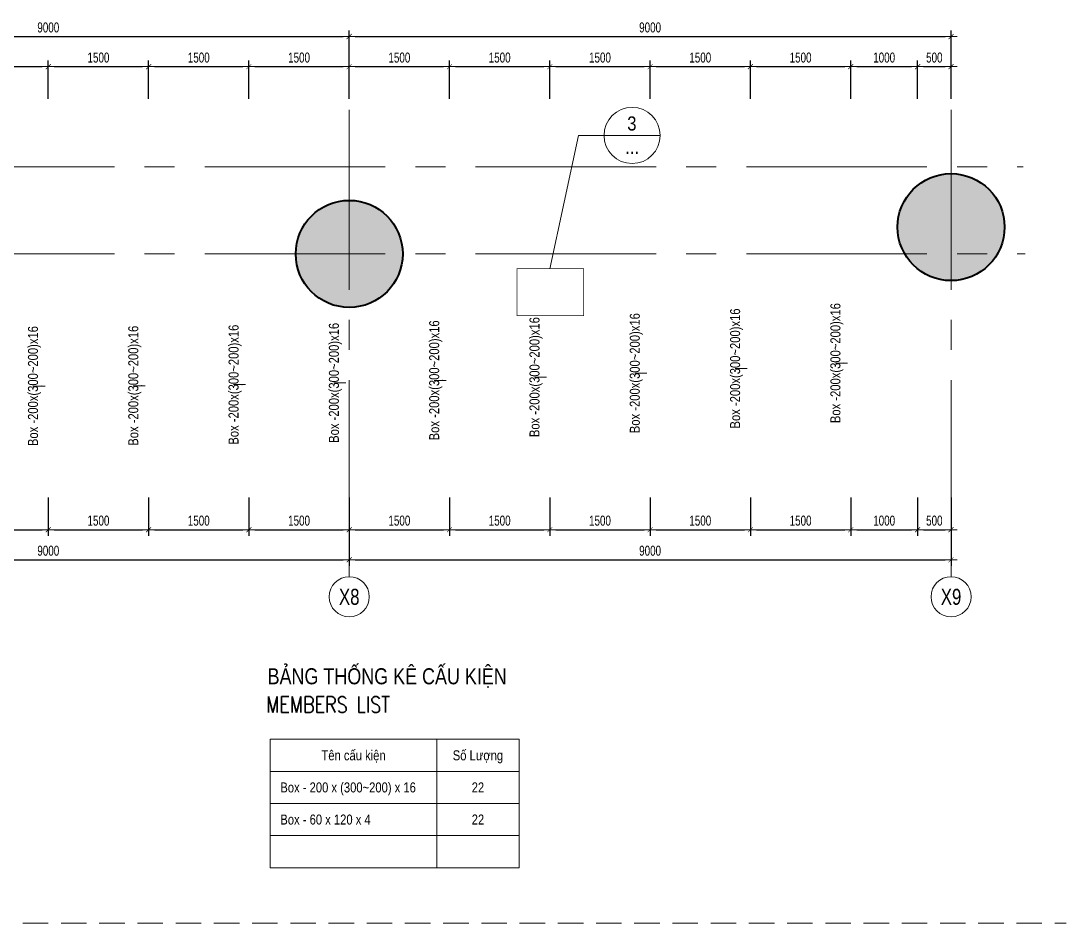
# Model space of a CAD drawing. Header units: millimetres. Extents: x -179076 to 305601, y -18667 to 40015.
# Drawn here: x 196934 to 212565, y 26248 to 39734 of the extents above; entities that cross this region are included whole.
import ezdxf
from ezdxf.enums import TextEntityAlignment as Align

# ---------------------------------------------------------------- set-up
doc = ezdxf.new("R2010")
doc.units = ezdxf.units.MM
doc.header["$LTSCALE"] = 60
doc.linetypes.add('HIDDEN2', pattern=[4.7625, 3.175, -1.5875])
doc.linetypes.add('POD_Grid F2$0$CENTER2', pattern=[1.125, 0.75, -0.125, 0.125, -0.125])
doc.layers.get('0').update_dxf_attribs({"lineweight": 20})
doc.layers.get('Defpoints').update_dxf_attribs({"color": 151, "lineweight": 9})
for name, color, linetype, lineweight in [('$0$NDC_S_VN TEXT', 7, 'Continuous', 20), ('NDC_S-ANNO', 7, 'Continuous', 20), ('NDC_S-COLUMN', 4, 'Continuous', 40), ('NDC_S-TEXT-SYMB', 7, 'Continuous', 20), ('NDC_S_ANNO', 7, 'Continuous', 20), ('NDC_S_DIM', 1, 'Continuous', 15), ('NDC_S_ENG TITLE', 3, 'Continuous', 20), ('NDC_S_HATCH COLUMN AND WALL', 251, 'Continuous', 13), ('NDC_S_HIDDEN', 8, 'HIDDEN2', 13), ('NDC_S_THIN LINE', 8, 'Continuous', 9), ('NDC_S_VN TEXT', 7, 'Continuous', 20), ('NDC_Table', 3, 'Continuous', 20), ('POD_Grid F2$0$NDC_S_AXIS', 5, 'POD_Grid F2$0$CENTER2', 13), ('POD_Grid F2$0$NDC_S_SYMBOL', 1, 'Continuous', 15), ('POD_Grid F2$0$NDC_S_TEXT SYMBOL', 7, 'Continuous', 20)]:
    doc.layers.add(name, color=color, linetype=linetype, lineweight=lineweight)
doc.styles.add('ARIAL', font='arial.ttf', dxfattribs={"width": 0.8})
doc.styles.add('NDC_ARIAL', font='arial.ttf', dxfattribs={"width": 0.85})
doc.styles.add('NDC_DIM', font='', dxfattribs={"width": 0.75})
doc.styles.add('NDC_EN TXT', font='romans.shx', dxfattribs={"width": 0.8})
doc.styles.add('NDC_VIE TXT', font='arial.ttf', dxfattribs={"width": 0.8})
doc.styles.add('POD_Grid F2$0$NDC_ANNO', font='', dxfattribs={"width": 0.8})
doc.styles.get('NDC_DIM').set_extended_font_data('Dotum')
doc.styles.get('POD_Grid F2$0$NDC_ANNO').set_extended_font_data('Dotum')
doc.dimstyles.new('NDC_dim_60', dxfattribs={"dimscale": 60, "dimtxt": 2.5, "dimasz": 1.5, "dimexe": 1.5, "dimexo": 2.5, "dimgap": 1, "dimtad": 1, "dimdec": 0, "dimzin": 0, "dimdsep": 46, "dimtxsty": 'NDC_DIM', "dimblk": 'DIMMARK', "dimcen": 0.09, "dimdle": 1.2, "dimclrd": 1, "dimclre": 1, "dimclrt": 3, "dimadec": 0, "dimazin": 0, "dimtfac": 1, "dimtdec": 0, "dimtix": 1, "dimtofl": 0, "dimtmove": 0, "dimatfit": 3, "dimfxl": 8, "dimfxlon": 1, "dimtolj": 1, "dimtzin": 0, "dimarcsym": 0})
doc.dimstyles.new('NDC_dim_iso', dxfattribs={"dimtxt": 2.5, "dimasz": 1, "dimexe": 1.5, "dimexo": 2.5, "dimgap": 1, "dimtad": 1, "dimdec": 0, "dimzin": 0, "dimdsep": 46, "dimtxsty": 'NDC_DIM', "dimblk": 'DIMMARK', "dimcen": 0.09, "dimdle": 1.2, "dimclrd": 1, "dimclre": 1, "dimclrt": 3, "dimadec": 0, "dimazin": 0, "dimtfac": 1, "dimtdec": 0, "dimtix": 1, "dimtofl": 0, "dimtmove": 0, "dimatfit": 3, "dimfxl": 8, "dimfxlon": 1, "dimtolj": 1, "dimtzin": 0, "dimarcsym": 0})

# ---------------------------------------------------------------- blocks, each defined once
blk = doc.blocks.new('cottron')
at = {"layer": 'NDC_S_HATCH COLUMN AND WALL'}
h = blk.add_hatch(color=256, dxfattribs=at)
h.dxf.hatch_style = 1
h.paths.add_polyline_path([(-0.5, 0, 1), (0.5, 0, 1)])
at = {"layer": 'NDC_S-COLUMN', "ltscale": 0.005}
blk.add_circle((0, 0), 0.5, dxfattribs=at)
blk = doc.blocks.new('*U212')
at = {"layer": 'POD_Grid F2$0$NDC_S_SYMBOL'}
blk.add_line((0, 5), (0, 9), dxfattribs=at)
blk.add_circle((0, 0), 5, dxfattribs=at)
at = {"layer": 'POD_Grid F2$0$NDC_S_TEXT SYMBOL', "color": 7, "style": 'POD_Grid F2$0$NDC_ANNO', "width": 0.8}
blk.add_attdef('GRID', text='', height=4, dxfattribs=at).set_placement((0, 0), align=Align.MIDDLE)
blk = doc.blocks.new('A$Cc384704a')
at = {"layer": 'NDC_S_HATCH COLUMN AND WALL'}
h = blk.add_hatch(color=256, dxfattribs=at)
h.dxf.hatch_style = 1
h.paths.add_polyline_path([(36700, -900, 1), (38300, -900, 1)])
at = {"layer": 'NDC_S-COLUMN', "ltscale": 0.005}
blk.add_circle((37500, -900), 800, dxfattribs=at)
at = {"layer": 'POD_Grid F2$0$NDC_S_AXIS', "ltscale": 60}
for p, q in [((28500, -5886), (28500, 853)), ((37500, -5886), (37500, 853)), ((-2011, 0), (38579, 0)), ((-2011, -1300), (38607, -1300))]:
    blk.add_line(p, q, dxfattribs=at)
at = {"xscale": 1600, "yscale": 1600, "zscale": 1600}
blk.add_blockref('cottron', (28500, -1300), dxfattribs=at)
at = {"layer": 'POD_Grid F2$0$NDC_S_AXIS', "xscale": 60, "yscale": 60, "zscale": 60}
for p, values in [((28500, -6426), {'GRID': 'X8'}), ((37500, -6426), {'GRID': 'X9'})]:
    blk.add_blockref('*U212', p, dxfattribs=at).add_auto_attribs(values)
blk = doc.blocks.new('DIMMARK')
at = {"layer": 'NDC_S_DIM', "color": 1}
blk.add_line((-1.5, 0), (1, 0), dxfattribs=at)
at = {"layer": 'NDC_S_DIM', "color": 2, "const_width": 0.1}
blk.add_lwpolyline([(-0.42, -0.42), (0.42, 0.42)], dxfattribs=at)
blk = doc.blocks.new('*D498')
at = {"layer": 'Defpoints', "color": 0, "ltscale": 60, "transparency": 16777216}
for p in [(195844, 32827), (197344, 32827), (197344, 32128)]:
    blk.add_point(p, dxfattribs=at)
at = {"layer": 'NDC_S_DIM', "color": 1, "lineweight": -2, "ltscale": 60, "transparency": 16777216}
for p, q in [((195844, 32608), (195844, 32038)), ((197344, 32608), (197344, 32038)), ((195934, 32128), (197254, 32128))]:
    blk.add_line(p, q, dxfattribs=at)
at = {"layer": 'NDC_S_DIM', "color": 1, "lineweight": -2, "ltscale": 60, "transparency": 16777216, "xscale": 90, "yscale": 90, "zscale": 90, "rotation": 180}
blk.add_blockref('DIMMARK', (195844, 32128), dxfattribs=at)
at = {"layer": 'NDC_S_DIM', "color": 1, "lineweight": -2, "ltscale": 60, "transparency": 16777216, "xscale": 90, "yscale": 90, "zscale": 90}
blk.add_blockref('DIMMARK', (197344, 32128), dxfattribs=at)
at = {"layer": 'NDC_S_DIM', "color": 3, "ltscale": 60, "transparency": 16777216, "insert": (196594, 32263), "char_height": 150, "attachment_point": 5, "style": 'NDC_DIM'}
blk.add_mtext('\\A1;1500', dxfattribs=at)
blk = doc.blocks.new('*D499')
at = {"layer": 'Defpoints', "color": 0, "ltscale": 60, "transparency": 16777216}
for p in [(197344, 32827), (198844, 32827), (198844, 32128)]:
    blk.add_point(p, dxfattribs=at)
at = {"layer": 'NDC_S_DIM', "color": 1, "lineweight": -2, "ltscale": 60, "transparency": 16777216}
for p, q in [((197344, 32608), (197344, 32038)), ((198844, 32608), (198844, 32038)), ((197434, 32128), (198754, 32128))]:
    blk.add_line(p, q, dxfattribs=at)
at = {"layer": 'NDC_S_DIM', "color": 1, "lineweight": -2, "ltscale": 60, "transparency": 16777216, "xscale": 90, "yscale": 90, "zscale": 90, "rotation": 180}
blk.add_blockref('DIMMARK', (197344, 32128), dxfattribs=at)
at = {"layer": 'NDC_S_DIM', "color": 1, "lineweight": -2, "ltscale": 60, "transparency": 16777216, "xscale": 90, "yscale": 90, "zscale": 90}
blk.add_blockref('DIMMARK', (198844, 32128), dxfattribs=at)
at = {"layer": 'NDC_S_DIM', "color": 3, "ltscale": 60, "transparency": 16777216, "insert": (198094, 32263), "char_height": 150, "attachment_point": 5, "style": 'NDC_DIM'}
blk.add_mtext('\\A1;1500', dxfattribs=at)
blk = doc.blocks.new('*D500')
at = {"layer": 'Defpoints', "color": 0, "ltscale": 60, "transparency": 16777216}
for p in [(198844, 32827), (200344, 32827), (200344, 32128)]:
    blk.add_point(p, dxfattribs=at)
at = {"layer": 'NDC_S_DIM', "color": 1, "lineweight": -2, "ltscale": 60, "transparency": 16777216}
for p, q in [((198844, 32608), (198844, 32038)), ((200344, 32608), (200344, 32038)), ((198934, 32128), (200254, 32128))]:
    blk.add_line(p, q, dxfattribs=at)
at = {"layer": 'NDC_S_DIM', "color": 1, "lineweight": -2, "ltscale": 60, "transparency": 16777216, "xscale": 90, "yscale": 90, "zscale": 90, "rotation": 180}
blk.add_blockref('DIMMARK', (198844, 32128), dxfattribs=at)
at = {"layer": 'NDC_S_DIM', "color": 1, "lineweight": -2, "ltscale": 60, "transparency": 16777216, "xscale": 90, "yscale": 90, "zscale": 90}
blk.add_blockref('DIMMARK', (200344, 32128), dxfattribs=at)
at = {"layer": 'NDC_S_DIM', "color": 3, "ltscale": 60, "transparency": 16777216, "insert": (199594, 32263), "char_height": 150, "attachment_point": 5, "style": 'NDC_DIM'}
blk.add_mtext('\\A1;1500', dxfattribs=at)
blk = doc.blocks.new('*D501')
at = {"layer": 'Defpoints', "color": 0, "ltscale": 60, "transparency": 16777216}
for p in [(200344, 32827), (201844, 32827), (201844, 32128)]:
    blk.add_point(p, dxfattribs=at)
at = {"layer": 'NDC_S_DIM', "color": 1, "lineweight": -2, "ltscale": 60, "transparency": 16777216}
for p, q in [((200344, 32608), (200344, 32038)), ((201844, 32608), (201844, 32038)), ((200434, 32128), (201754, 32128))]:
    blk.add_line(p, q, dxfattribs=at)
at = {"layer": 'NDC_S_DIM', "color": 1, "lineweight": -2, "ltscale": 60, "transparency": 16777216, "xscale": 90, "yscale": 90, "zscale": 90, "rotation": 180}
blk.add_blockref('DIMMARK', (200344, 32128), dxfattribs=at)
at = {"layer": 'NDC_S_DIM', "color": 1, "lineweight": -2, "ltscale": 60, "transparency": 16777216, "xscale": 90, "yscale": 90, "zscale": 90}
blk.add_blockref('DIMMARK', (201844, 32128), dxfattribs=at)
at = {"layer": 'NDC_S_DIM', "color": 3, "ltscale": 60, "transparency": 16777216, "insert": (201094, 32263), "char_height": 150, "attachment_point": 5, "style": 'NDC_DIM'}
blk.add_mtext('\\A1;1500', dxfattribs=at)
blk = doc.blocks.new('*D502')
at = {"layer": 'Defpoints', "color": 0, "ltscale": 60, "transparency": 16777216}
for p in [(201844, 32827), (203344, 32827), (203344, 32128)]:
    blk.add_point(p, dxfattribs=at)
at = {"layer": 'NDC_S_DIM', "color": 1, "lineweight": -2, "ltscale": 60, "transparency": 16777216}
for p, q in [((201844, 32608), (201844, 32038)), ((203344, 32608), (203344, 32038)), ((201934, 32128), (203254, 32128))]:
    blk.add_line(p, q, dxfattribs=at)
at = {"layer": 'NDC_S_DIM', "color": 1, "lineweight": -2, "ltscale": 60, "transparency": 16777216, "xscale": 90, "yscale": 90, "zscale": 90, "rotation": 180}
blk.add_blockref('DIMMARK', (201844, 32128), dxfattribs=at)
at = {"layer": 'NDC_S_DIM', "color": 1, "lineweight": -2, "ltscale": 60, "transparency": 16777216, "xscale": 90, "yscale": 90, "zscale": 90}
blk.add_blockref('DIMMARK', (203344, 32128), dxfattribs=at)
at = {"layer": 'NDC_S_DIM', "color": 3, "ltscale": 60, "transparency": 16777216, "insert": (202594, 32263), "char_height": 150, "attachment_point": 5, "style": 'NDC_DIM'}
blk.add_mtext('\\A1;1500', dxfattribs=at)
blk = doc.blocks.new('*D503')
at = {"layer": 'Defpoints', "color": 0, "ltscale": 60, "transparency": 16777216}
for p in [(203344, 32827), (204844, 32827), (204844, 32128)]:
    blk.add_point(p, dxfattribs=at)
at = {"layer": 'NDC_S_DIM', "color": 1, "lineweight": -2, "ltscale": 60, "transparency": 16777216}
for p, q in [((203344, 32608), (203344, 32038)), ((204844, 32608), (204844, 32038)), ((203434, 32128), (204754, 32128))]:
    blk.add_line(p, q, dxfattribs=at)
at = {"layer": 'NDC_S_DIM', "color": 1, "lineweight": -2, "ltscale": 60, "transparency": 16777216, "xscale": 90, "yscale": 90, "zscale": 90, "rotation": 180}
blk.add_blockref('DIMMARK', (203344, 32128), dxfattribs=at)
at = {"layer": 'NDC_S_DIM', "color": 1, "lineweight": -2, "ltscale": 60, "transparency": 16777216, "xscale": 90, "yscale": 90, "zscale": 90}
blk.add_blockref('DIMMARK', (204844, 32128), dxfattribs=at)
at = {"layer": 'NDC_S_DIM', "color": 3, "ltscale": 60, "transparency": 16777216, "insert": (204094, 32263), "char_height": 150, "attachment_point": 5, "style": 'NDC_DIM'}
blk.add_mtext('\\A1;1500', dxfattribs=at)
blk = doc.blocks.new('*D504')
at = {"layer": 'Defpoints', "color": 0, "ltscale": 60, "transparency": 16777216}
for p in [(204844, 32827), (206344, 32827), (206344, 32128)]:
    blk.add_point(p, dxfattribs=at)
at = {"layer": 'NDC_S_DIM', "color": 1, "lineweight": -2, "ltscale": 60, "transparency": 16777216}
for p, q in [((204844, 32608), (204844, 32038)), ((206344, 32608), (206344, 32038)), ((204934, 32128), (206254, 32128))]:
    blk.add_line(p, q, dxfattribs=at)
at = {"layer": 'NDC_S_DIM', "color": 1, "lineweight": -2, "ltscale": 60, "transparency": 16777216, "xscale": 90, "yscale": 90, "zscale": 90, "rotation": 180}
blk.add_blockref('DIMMARK', (204844, 32128), dxfattribs=at)
at = {"layer": 'NDC_S_DIM', "color": 1, "lineweight": -2, "ltscale": 60, "transparency": 16777216, "xscale": 90, "yscale": 90, "zscale": 90}
blk.add_blockref('DIMMARK', (206344, 32128), dxfattribs=at)
at = {"layer": 'NDC_S_DIM', "color": 3, "ltscale": 60, "transparency": 16777216, "insert": (205594, 32263), "char_height": 150, "attachment_point": 5, "style": 'NDC_DIM'}
blk.add_mtext('\\A1;1500', dxfattribs=at)
blk = doc.blocks.new('*D505')
at = {"layer": 'Defpoints', "color": 0, "ltscale": 60, "transparency": 16777216}
for p in [(206344, 32827), (207844, 32827), (207844, 32128)]:
    blk.add_point(p, dxfattribs=at)
at = {"layer": 'NDC_S_DIM', "color": 1, "lineweight": -2, "ltscale": 60, "transparency": 16777216}
for p, q in [((206344, 32608), (206344, 32038)), ((207844, 32608), (207844, 32038)), ((206434, 32128), (207754, 32128))]:
    blk.add_line(p, q, dxfattribs=at)
at = {"layer": 'NDC_S_DIM', "color": 1, "lineweight": -2, "ltscale": 60, "transparency": 16777216, "xscale": 90, "yscale": 90, "zscale": 90, "rotation": 180}
blk.add_blockref('DIMMARK', (206344, 32128), dxfattribs=at)
at = {"layer": 'NDC_S_DIM', "color": 1, "lineweight": -2, "ltscale": 60, "transparency": 16777216, "xscale": 90, "yscale": 90, "zscale": 90}
blk.add_blockref('DIMMARK', (207844, 32128), dxfattribs=at)
at = {"layer": 'NDC_S_DIM', "color": 3, "ltscale": 60, "transparency": 16777216, "insert": (207094, 32263), "char_height": 150, "attachment_point": 5, "style": 'NDC_DIM'}
blk.add_mtext('\\A1;1500', dxfattribs=at)
blk = doc.blocks.new('*D506')
at = {"layer": 'Defpoints', "color": 0, "ltscale": 60, "transparency": 16777216}
for p in [(207844, 32827), (209344, 32827), (209344, 32128)]:
    blk.add_point(p, dxfattribs=at)
at = {"layer": 'NDC_S_DIM', "color": 1, "lineweight": -2, "ltscale": 60, "transparency": 16777216}
for p, q in [((207844, 32608), (207844, 32038)), ((209344, 32608), (209344, 32038)), ((207934, 32128), (209254, 32128))]:
    blk.add_line(p, q, dxfattribs=at)
at = {"layer": 'NDC_S_DIM', "color": 1, "lineweight": -2, "ltscale": 60, "transparency": 16777216, "xscale": 90, "yscale": 90, "zscale": 90, "rotation": 180}
blk.add_blockref('DIMMARK', (207844, 32128), dxfattribs=at)
at = {"layer": 'NDC_S_DIM', "color": 1, "lineweight": -2, "ltscale": 60, "transparency": 16777216, "xscale": 90, "yscale": 90, "zscale": 90}
blk.add_blockref('DIMMARK', (209344, 32128), dxfattribs=at)
at = {"layer": 'NDC_S_DIM', "color": 3, "ltscale": 60, "transparency": 16777216, "insert": (208594, 32263), "char_height": 150, "attachment_point": 5, "style": 'NDC_DIM'}
blk.add_mtext('\\A1;1500', dxfattribs=at)
blk = doc.blocks.new('*D507')
at = {"layer": 'Defpoints', "color": 0, "ltscale": 60, "transparency": 16777216}
for p in [(209344, 32827), (210344, 32827), (210344, 32128)]:
    blk.add_point(p, dxfattribs=at)
at = {"layer": 'NDC_S_DIM', "color": 1, "lineweight": -2, "ltscale": 60, "transparency": 16777216}
for p, q in [((209344, 32608), (209344, 32038)), ((210344, 32608), (210344, 32038)), ((209434, 32128), (210254, 32128))]:
    blk.add_line(p, q, dxfattribs=at)
at = {"layer": 'NDC_S_DIM', "color": 1, "lineweight": -2, "ltscale": 60, "transparency": 16777216, "xscale": 90, "yscale": 90, "zscale": 90, "rotation": 180}
blk.add_blockref('DIMMARK', (209344, 32128), dxfattribs=at)
at = {"layer": 'NDC_S_DIM', "color": 1, "lineweight": -2, "ltscale": 60, "transparency": 16777216, "xscale": 90, "yscale": 90, "zscale": 90}
blk.add_blockref('DIMMARK', (210344, 32128), dxfattribs=at)
at = {"layer": 'NDC_S_DIM', "color": 3, "ltscale": 60, "transparency": 16777216, "insert": (209844, 32263), "char_height": 150, "attachment_point": 5, "style": 'NDC_DIM'}
blk.add_mtext('\\A1;1000', dxfattribs=at)
blk = doc.blocks.new('*D508')
at = {"layer": 'Defpoints', "color": 0, "ltscale": 60, "transparency": 16777216}
for p in [(210344, 32827), (210844, 32827), (210844, 32128)]:
    blk.add_point(p, dxfattribs=at)
at = {"layer": 'NDC_S_DIM', "color": 1, "lineweight": -2, "ltscale": 60, "transparency": 16777216}
for p, q in [((210344, 32608), (210344, 32038)), ((210844, 32608), (210844, 32038)), ((210434, 32128), (210754, 32128))]:
    blk.add_line(p, q, dxfattribs=at)
at = {"layer": 'NDC_S_DIM', "color": 1, "lineweight": -2, "ltscale": 60, "transparency": 16777216, "xscale": 90, "yscale": 90, "zscale": 90, "rotation": 180}
blk.add_blockref('DIMMARK', (210344, 32128), dxfattribs=at)
at = {"layer": 'NDC_S_DIM', "color": 1, "lineweight": -2, "ltscale": 60, "transparency": 16777216, "xscale": 90, "yscale": 90, "zscale": 90}
blk.add_blockref('DIMMARK', (210844, 32128), dxfattribs=at)
at = {"layer": 'NDC_S_DIM', "color": 3, "ltscale": 60, "transparency": 16777216, "insert": (210594, 32263), "char_height": 150, "attachment_point": 5, "style": 'NDC_DIM'}
blk.add_mtext('\\A1;500', dxfattribs=at)
blk = doc.blocks.new('*D512')
at = {"layer": 'Defpoints', "color": 0, "ltscale": 60, "transparency": 16777216}
for p in [(192844, 32827), (201844, 32827), (201844, 31678)]:
    blk.add_point(p, dxfattribs=at)
at = {"layer": 'NDC_S_DIM', "color": 1, "lineweight": -2, "ltscale": 60, "transparency": 16777216}
for p, q in [((192844, 32158), (192844, 31588)), ((201844, 32158), (201844, 31588)), ((192934, 31678), (201754, 31678))]:
    blk.add_line(p, q, dxfattribs=at)
at = {"layer": 'NDC_S_DIM', "color": 1, "lineweight": -2, "ltscale": 60, "transparency": 16777216, "xscale": 90, "yscale": 90, "zscale": 90, "rotation": 180}
blk.add_blockref('DIMMARK', (192844, 31678), dxfattribs=at)
at = {"layer": 'NDC_S_DIM', "color": 1, "lineweight": -2, "ltscale": 60, "transparency": 16777216, "xscale": 90, "yscale": 90, "zscale": 90}
blk.add_blockref('DIMMARK', (201844, 31678), dxfattribs=at)
at = {"layer": 'NDC_S_DIM', "color": 3, "ltscale": 60, "transparency": 16777216, "insert": (197344, 31813), "char_height": 150, "attachment_point": 5, "style": 'NDC_DIM'}
blk.add_mtext('\\A1;9000', dxfattribs=at)
blk = doc.blocks.new('*D513')
at = {"layer": 'Defpoints', "color": 0, "ltscale": 60, "transparency": 16777216}
for p in [(201844, 32827), (210844, 32827), (210844, 31678)]:
    blk.add_point(p, dxfattribs=at)
at = {"layer": 'NDC_S_DIM', "color": 1, "lineweight": -2, "ltscale": 60, "transparency": 16777216}
for p, q in [((201844, 32158), (201844, 31588)), ((210844, 32158), (210844, 31588)), ((201934, 31678), (210754, 31678))]:
    blk.add_line(p, q, dxfattribs=at)
at = {"layer": 'NDC_S_DIM', "color": 1, "lineweight": -2, "ltscale": 60, "transparency": 16777216, "xscale": 90, "yscale": 90, "zscale": 90, "rotation": 180}
blk.add_blockref('DIMMARK', (201844, 31678), dxfattribs=at)
at = {"layer": 'NDC_S_DIM', "color": 1, "lineweight": -2, "ltscale": 60, "transparency": 16777216, "xscale": 90, "yscale": 90, "zscale": 90}
blk.add_blockref('DIMMARK', (210844, 31678), dxfattribs=at)
at = {"layer": 'NDC_S_DIM', "color": 3, "ltscale": 60, "transparency": 16777216, "insert": (206344, 31813), "char_height": 150, "attachment_point": 5, "style": 'NDC_DIM'}
blk.add_mtext('\\A1;9000', dxfattribs=at)
blk = doc.blocks.new('*D521')
at = {"layer": 'Defpoints', "color": 0, "ltscale": 60, "transparency": 16777216}
for p in [(197344, 39050), (195844, 38351), (197344, 38351)]:
    blk.add_point(p, dxfattribs=at)
at = {"layer": 'NDC_S_DIM', "color": 1, "lineweight": -2, "ltscale": 60, "transparency": 16777216}
for p, q in [((195844, 38570), (195844, 39140)), ((197344, 38570), (197344, 39140)), ((195934, 39050), (197254, 39050))]:
    blk.add_line(p, q, dxfattribs=at)
at = {"layer": 'NDC_S_DIM', "color": 1, "lineweight": -2, "ltscale": 60, "transparency": 16777216, "xscale": 90, "yscale": 90, "zscale": 90, "rotation": 180}
blk.add_blockref('DIMMARK', (195844, 39050), dxfattribs=at)
at = {"layer": 'NDC_S_DIM', "color": 1, "lineweight": -2, "ltscale": 60, "transparency": 16777216, "xscale": 90, "yscale": 90, "zscale": 90}
blk.add_blockref('DIMMARK', (197344, 39050), dxfattribs=at)
at = {"layer": 'NDC_S_DIM', "color": 3, "ltscale": 60, "transparency": 16777216, "insert": (196594, 39185), "char_height": 150, "attachment_point": 5, "style": 'NDC_DIM'}
blk.add_mtext('\\A1;1500', dxfattribs=at)
blk = doc.blocks.new('*D522')
at = {"layer": 'Defpoints', "color": 0, "ltscale": 60, "transparency": 16777216}
for p in [(198844, 39050), (197344, 38351), (198844, 38351)]:
    blk.add_point(p, dxfattribs=at)
at = {"layer": 'NDC_S_DIM', "color": 1, "lineweight": -2, "ltscale": 60, "transparency": 16777216}
for p, q in [((197344, 38570), (197344, 39140)), ((198844, 38570), (198844, 39140)), ((197434, 39050), (198754, 39050))]:
    blk.add_line(p, q, dxfattribs=at)
at = {"layer": 'NDC_S_DIM', "color": 1, "lineweight": -2, "ltscale": 60, "transparency": 16777216, "xscale": 90, "yscale": 90, "zscale": 90, "rotation": 180}
blk.add_blockref('DIMMARK', (197344, 39050), dxfattribs=at)
at = {"layer": 'NDC_S_DIM', "color": 1, "lineweight": -2, "ltscale": 60, "transparency": 16777216, "xscale": 90, "yscale": 90, "zscale": 90}
blk.add_blockref('DIMMARK', (198844, 39050), dxfattribs=at)
at = {"layer": 'NDC_S_DIM', "color": 3, "ltscale": 60, "transparency": 16777216, "insert": (198094, 39185), "char_height": 150, "attachment_point": 5, "style": 'NDC_DIM'}
blk.add_mtext('\\A1;1500', dxfattribs=at)
blk = doc.blocks.new('*D523')
at = {"layer": 'Defpoints', "color": 0, "ltscale": 60, "transparency": 16777216}
for p in [(200344, 39050), (198844, 38351), (200344, 38351)]:
    blk.add_point(p, dxfattribs=at)
at = {"layer": 'NDC_S_DIM', "color": 1, "lineweight": -2, "ltscale": 60, "transparency": 16777216}
for p, q in [((198844, 38570), (198844, 39140)), ((200344, 38570), (200344, 39140)), ((198934, 39050), (200254, 39050))]:
    blk.add_line(p, q, dxfattribs=at)
at = {"layer": 'NDC_S_DIM', "color": 1, "lineweight": -2, "ltscale": 60, "transparency": 16777216, "xscale": 90, "yscale": 90, "zscale": 90, "rotation": 180}
blk.add_blockref('DIMMARK', (198844, 39050), dxfattribs=at)
at = {"layer": 'NDC_S_DIM', "color": 1, "lineweight": -2, "ltscale": 60, "transparency": 16777216, "xscale": 90, "yscale": 90, "zscale": 90}
blk.add_blockref('DIMMARK', (200344, 39050), dxfattribs=at)
at = {"layer": 'NDC_S_DIM', "color": 3, "ltscale": 60, "transparency": 16777216, "insert": (199594, 39185), "char_height": 150, "attachment_point": 5, "style": 'NDC_DIM'}
blk.add_mtext('\\A1;1500', dxfattribs=at)
blk = doc.blocks.new('*D524')
at = {"layer": 'Defpoints', "color": 0, "ltscale": 60, "transparency": 16777216}
for p in [(201844, 39050), (200344, 38351), (201844, 38351)]:
    blk.add_point(p, dxfattribs=at)
at = {"layer": 'NDC_S_DIM', "color": 1, "lineweight": -2, "ltscale": 60, "transparency": 16777216}
for p, q in [((200344, 38570), (200344, 39140)), ((201844, 38570), (201844, 39140)), ((200434, 39050), (201754, 39050))]:
    blk.add_line(p, q, dxfattribs=at)
at = {"layer": 'NDC_S_DIM', "color": 1, "lineweight": -2, "ltscale": 60, "transparency": 16777216, "xscale": 90, "yscale": 90, "zscale": 90, "rotation": 180}
blk.add_blockref('DIMMARK', (200344, 39050), dxfattribs=at)
at = {"layer": 'NDC_S_DIM', "color": 1, "lineweight": -2, "ltscale": 60, "transparency": 16777216, "xscale": 90, "yscale": 90, "zscale": 90}
blk.add_blockref('DIMMARK', (201844, 39050), dxfattribs=at)
at = {"layer": 'NDC_S_DIM', "color": 3, "ltscale": 60, "transparency": 16777216, "insert": (201094, 39185), "char_height": 150, "attachment_point": 5, "style": 'NDC_DIM'}
blk.add_mtext('\\A1;1500', dxfattribs=at)
blk = doc.blocks.new('*D525')
at = {"layer": 'Defpoints', "color": 0, "ltscale": 60, "transparency": 16777216}
for p in [(203344, 39050), (201844, 38351), (203344, 38351)]:
    blk.add_point(p, dxfattribs=at)
at = {"layer": 'NDC_S_DIM', "color": 1, "lineweight": -2, "ltscale": 60, "transparency": 16777216}
for p, q in [((201844, 38570), (201844, 39140)), ((203344, 38570), (203344, 39140)), ((201934, 39050), (203254, 39050))]:
    blk.add_line(p, q, dxfattribs=at)
at = {"layer": 'NDC_S_DIM', "color": 1, "lineweight": -2, "ltscale": 60, "transparency": 16777216, "xscale": 90, "yscale": 90, "zscale": 90, "rotation": 180}
blk.add_blockref('DIMMARK', (201844, 39050), dxfattribs=at)
at = {"layer": 'NDC_S_DIM', "color": 1, "lineweight": -2, "ltscale": 60, "transparency": 16777216, "xscale": 90, "yscale": 90, "zscale": 90}
blk.add_blockref('DIMMARK', (203344, 39050), dxfattribs=at)
at = {"layer": 'NDC_S_DIM', "color": 3, "ltscale": 60, "transparency": 16777216, "insert": (202594, 39185), "char_height": 150, "attachment_point": 5, "style": 'NDC_DIM'}
blk.add_mtext('\\A1;1500', dxfattribs=at)
blk = doc.blocks.new('*D526')
at = {"layer": 'Defpoints', "color": 0, "ltscale": 60, "transparency": 16777216}
for p in [(204844, 39050), (203344, 38351), (204844, 38351)]:
    blk.add_point(p, dxfattribs=at)
at = {"layer": 'NDC_S_DIM', "color": 1, "lineweight": -2, "ltscale": 60, "transparency": 16777216}
for p, q in [((203344, 38570), (203344, 39140)), ((204844, 38570), (204844, 39140)), ((203434, 39050), (204754, 39050))]:
    blk.add_line(p, q, dxfattribs=at)
at = {"layer": 'NDC_S_DIM', "color": 1, "lineweight": -2, "ltscale": 60, "transparency": 16777216, "xscale": 90, "yscale": 90, "zscale": 90, "rotation": 180}
blk.add_blockref('DIMMARK', (203344, 39050), dxfattribs=at)
at = {"layer": 'NDC_S_DIM', "color": 1, "lineweight": -2, "ltscale": 60, "transparency": 16777216, "xscale": 90, "yscale": 90, "zscale": 90}
blk.add_blockref('DIMMARK', (204844, 39050), dxfattribs=at)
at = {"layer": 'NDC_S_DIM', "color": 3, "ltscale": 60, "transparency": 16777216, "insert": (204094, 39185), "char_height": 150, "attachment_point": 5, "style": 'NDC_DIM'}
blk.add_mtext('\\A1;1500', dxfattribs=at)
blk = doc.blocks.new('*D527')
at = {"layer": 'Defpoints', "color": 0, "ltscale": 60, "transparency": 16777216}
for p in [(206344, 39050), (204844, 38351), (206344, 38351)]:
    blk.add_point(p, dxfattribs=at)
at = {"layer": 'NDC_S_DIM', "color": 1, "lineweight": -2, "ltscale": 60, "transparency": 16777216}
for p, q in [((204844, 38570), (204844, 39140)), ((206344, 38570), (206344, 39140)), ((204934, 39050), (206254, 39050))]:
    blk.add_line(p, q, dxfattribs=at)
at = {"layer": 'NDC_S_DIM', "color": 1, "lineweight": -2, "ltscale": 60, "transparency": 16777216, "xscale": 90, "yscale": 90, "zscale": 90, "rotation": 180}
blk.add_blockref('DIMMARK', (204844, 39050), dxfattribs=at)
at = {"layer": 'NDC_S_DIM', "color": 1, "lineweight": -2, "ltscale": 60, "transparency": 16777216, "xscale": 90, "yscale": 90, "zscale": 90}
blk.add_blockref('DIMMARK', (206344, 39050), dxfattribs=at)
at = {"layer": 'NDC_S_DIM', "color": 3, "ltscale": 60, "transparency": 16777216, "insert": (205594, 39185), "char_height": 150, "attachment_point": 5, "style": 'NDC_DIM'}
blk.add_mtext('\\A1;1500', dxfattribs=at)
blk = doc.blocks.new('*D528')
at = {"layer": 'Defpoints', "color": 0, "ltscale": 60, "transparency": 16777216}
for p in [(207844, 39050), (206344, 38351), (207844, 38351)]:
    blk.add_point(p, dxfattribs=at)
at = {"layer": 'NDC_S_DIM', "color": 1, "lineweight": -2, "ltscale": 60, "transparency": 16777216}
for p, q in [((206344, 38570), (206344, 39140)), ((207844, 38570), (207844, 39140)), ((206434, 39050), (207754, 39050))]:
    blk.add_line(p, q, dxfattribs=at)
at = {"layer": 'NDC_S_DIM', "color": 1, "lineweight": -2, "ltscale": 60, "transparency": 16777216, "xscale": 90, "yscale": 90, "zscale": 90, "rotation": 180}
blk.add_blockref('DIMMARK', (206344, 39050), dxfattribs=at)
at = {"layer": 'NDC_S_DIM', "color": 1, "lineweight": -2, "ltscale": 60, "transparency": 16777216, "xscale": 90, "yscale": 90, "zscale": 90}
blk.add_blockref('DIMMARK', (207844, 39050), dxfattribs=at)
at = {"layer": 'NDC_S_DIM', "color": 3, "ltscale": 60, "transparency": 16777216, "insert": (207094, 39185), "char_height": 150, "attachment_point": 5, "style": 'NDC_DIM'}
blk.add_mtext('\\A1;1500', dxfattribs=at)
blk = doc.blocks.new('*D529')
at = {"layer": 'Defpoints', "color": 0, "ltscale": 60, "transparency": 16777216}
for p in [(209344, 39050), (207844, 38351), (209344, 38351)]:
    blk.add_point(p, dxfattribs=at)
at = {"layer": 'NDC_S_DIM', "color": 1, "lineweight": -2, "ltscale": 60, "transparency": 16777216}
for p, q in [((207844, 38570), (207844, 39140)), ((209344, 38570), (209344, 39140)), ((207934, 39050), (209254, 39050))]:
    blk.add_line(p, q, dxfattribs=at)
at = {"layer": 'NDC_S_DIM', "color": 1, "lineweight": -2, "ltscale": 60, "transparency": 16777216, "xscale": 90, "yscale": 90, "zscale": 90, "rotation": 180}
blk.add_blockref('DIMMARK', (207844, 39050), dxfattribs=at)
at = {"layer": 'NDC_S_DIM', "color": 1, "lineweight": -2, "ltscale": 60, "transparency": 16777216, "xscale": 90, "yscale": 90, "zscale": 90}
blk.add_blockref('DIMMARK', (209344, 39050), dxfattribs=at)
at = {"layer": 'NDC_S_DIM', "color": 3, "ltscale": 60, "transparency": 16777216, "insert": (208594, 39185), "char_height": 150, "attachment_point": 5, "style": 'NDC_DIM'}
blk.add_mtext('\\A1;1500', dxfattribs=at)
blk = doc.blocks.new('*D530')
at = {"layer": 'Defpoints', "color": 0, "ltscale": 60, "transparency": 16777216}
for p in [(210344, 39050), (209344, 38351), (210344, 38351)]:
    blk.add_point(p, dxfattribs=at)
at = {"layer": 'NDC_S_DIM', "color": 1, "lineweight": -2, "ltscale": 60, "transparency": 16777216}
for p, q in [((209344, 38570), (209344, 39140)), ((210344, 38570), (210344, 39140)), ((209434, 39050), (210254, 39050))]:
    blk.add_line(p, q, dxfattribs=at)
at = {"layer": 'NDC_S_DIM', "color": 1, "lineweight": -2, "ltscale": 60, "transparency": 16777216, "xscale": 90, "yscale": 90, "zscale": 90, "rotation": 180}
blk.add_blockref('DIMMARK', (209344, 39050), dxfattribs=at)
at = {"layer": 'NDC_S_DIM', "color": 1, "lineweight": -2, "ltscale": 60, "transparency": 16777216, "xscale": 90, "yscale": 90, "zscale": 90}
blk.add_blockref('DIMMARK', (210344, 39050), dxfattribs=at)
at = {"layer": 'NDC_S_DIM', "color": 3, "ltscale": 60, "transparency": 16777216, "insert": (209844, 39185), "char_height": 150, "attachment_point": 5, "style": 'NDC_DIM'}
blk.add_mtext('\\A1;1000', dxfattribs=at)
blk = doc.blocks.new('*D531')
at = {"layer": 'Defpoints', "color": 0, "ltscale": 60, "transparency": 16777216}
for p in [(210844, 39050), (210344, 38351), (210844, 38351)]:
    blk.add_point(p, dxfattribs=at)
at = {"layer": 'NDC_S_DIM', "color": 1, "lineweight": -2, "ltscale": 60, "transparency": 16777216}
for p, q in [((210344, 38570), (210344, 39140)), ((210844, 38570), (210844, 39140)), ((210434, 39050), (210754, 39050))]:
    blk.add_line(p, q, dxfattribs=at)
at = {"layer": 'NDC_S_DIM', "color": 1, "lineweight": -2, "ltscale": 60, "transparency": 16777216, "xscale": 90, "yscale": 90, "zscale": 90, "rotation": 180}
blk.add_blockref('DIMMARK', (210344, 39050), dxfattribs=at)
at = {"layer": 'NDC_S_DIM', "color": 1, "lineweight": -2, "ltscale": 60, "transparency": 16777216, "xscale": 90, "yscale": 90, "zscale": 90}
blk.add_blockref('DIMMARK', (210844, 39050), dxfattribs=at)
at = {"layer": 'NDC_S_DIM', "color": 3, "ltscale": 60, "transparency": 16777216, "insert": (210594, 39185), "char_height": 150, "attachment_point": 5, "style": 'NDC_DIM'}
blk.add_mtext('\\A1;500', dxfattribs=at)
blk = doc.blocks.new('*D542')
at = {"layer": 'Defpoints', "color": 0, "ltscale": 60, "transparency": 16777216}
for p in [(201844, 39500), (192844, 38351), (201844, 38351)]:
    blk.add_point(p, dxfattribs=at)
at = {"layer": 'NDC_S_DIM', "color": 1, "lineweight": -2, "ltscale": 60, "transparency": 16777216}
for p, q in [((192844, 39020), (192844, 39590)), ((201844, 39020), (201844, 39590)), ((192934, 39500), (201754, 39500))]:
    blk.add_line(p, q, dxfattribs=at)
at = {"layer": 'NDC_S_DIM', "color": 1, "lineweight": -2, "ltscale": 60, "transparency": 16777216, "xscale": 90, "yscale": 90, "zscale": 90, "rotation": 180}
blk.add_blockref('DIMMARK', (192844, 39500), dxfattribs=at)
at = {"layer": 'NDC_S_DIM', "color": 1, "lineweight": -2, "ltscale": 60, "transparency": 16777216, "xscale": 90, "yscale": 90, "zscale": 90}
blk.add_blockref('DIMMARK', (201844, 39500), dxfattribs=at)
at = {"layer": 'NDC_S_DIM', "color": 3, "ltscale": 60, "transparency": 16777216, "insert": (197344, 39635), "char_height": 150, "attachment_point": 5, "style": 'NDC_DIM'}
blk.add_mtext('\\A1;9000', dxfattribs=at)
blk = doc.blocks.new('*D543')
at = {"layer": 'Defpoints', "color": 0, "ltscale": 60, "transparency": 16777216}
for p in [(210844, 39500), (201844, 38351), (210844, 38351)]:
    blk.add_point(p, dxfattribs=at)
at = {"layer": 'NDC_S_DIM', "color": 1, "lineweight": -2, "ltscale": 60, "transparency": 16777216}
for p, q in [((201844, 39020), (201844, 39590)), ((210844, 39020), (210844, 39590)), ((201934, 39500), (210754, 39500))]:
    blk.add_line(p, q, dxfattribs=at)
at = {"layer": 'NDC_S_DIM', "color": 1, "lineweight": -2, "ltscale": 60, "transparency": 16777216, "xscale": 90, "yscale": 90, "zscale": 90, "rotation": 180}
blk.add_blockref('DIMMARK', (201844, 39500), dxfattribs=at)
at = {"layer": 'NDC_S_DIM', "color": 1, "lineweight": -2, "ltscale": 60, "transparency": 16777216, "xscale": 90, "yscale": 90, "zscale": 90}
blk.add_blockref('DIMMARK', (210844, 39500), dxfattribs=at)
at = {"layer": 'NDC_S_DIM', "color": 3, "ltscale": 60, "transparency": 16777216, "insert": (206344, 39635), "char_height": 150, "attachment_point": 5, "style": 'NDC_DIM'}
blk.add_mtext('\\A1;9000', dxfattribs=at)
blk = doc.blocks.new('MARK4')
at = {"layer": 'NDC_S_ANNO'}
blk.add_line((-5, 0), (5, 0), dxfattribs=at)
blk.add_circle((0, 0), 5, dxfattribs=at)
blk = doc.blocks.new('*U205')
at = {"layer": 'NDC_S_ANNO', "ltscale": 0.8, "style": 'ARIAL', "width": 0.8}
blk.add_attdef('TEN', text='', height=2.5, dxfattribs=at).set_placement((0, 3), align=Align.MIDDLE_CENTER)
at = {"layer": 'NDC_S_ANNO', "ltscale": 0.8, "style": 'ARIAL', "width": 0.8, "flags": 1}
blk.add_attdef('CHU_THICH', text='', height=2.5, dxfattribs=at).set_placement((0, 0), align=Align.MIDDLE_CENTER)
at = {"layer": 'Defpoints'}
blk.add_leader([(0, 0), (0, 3)], dimstyle='NDC_dim_iso', override={"dimgap": 0.625, "dimtad": 0}, dxfattribs=at)

msp = doc.modelspace()

# ---------------------------------------------------------------- linework, layer by layer
at = {"layer": 'NDC_S-ANNO'}
msp.add_lwpolyline([(204844.4, 36030), (205273.5, 38021.4), (205654.6, 38021.4)], dxfattribs=at)
at = {"layer": 'NDC_S-ANNO', "linetype": 'HIDDEN2', "const_width": 10, "elevation": 400}
msp.add_lwpolyline([(205348.1, 36030), (204352.3, 36030), (204352.3, 35327.7), (205348.1, 35327.7)], close=True, dxfattribs=at)
at = {"layer": 'NDC_S_HIDDEN', "ltscale": 2}
msp.add_line((169531.2, 26247.6), (212564.6, 26247.6), dxfattribs=at)
at = {"layer": 'NDC_Table'}
for p, q in [((200664.1, 28995.5), (200664.1, 27075.5)), ((200664.1, 28995.5), (204384.1, 28995.5)), ((203154.1, 28995.5), (203154.1, 27555.5)), ((203154.1, 28995.5), (203154.1, 27075.5)), ((204384.1, 28995.5), (204384.1, 27075.5)), ((200664.1, 28515.5), (204384.1, 28515.5)), ((200664.1, 28035.5), (204384.1, 28035.5)), ((200664.1, 27555.5), (204384.1, 27555.5)), ((200664.1, 27075.5), (204384.1, 27075.5))]:
    msp.add_line(p, q, dxfattribs=at)

# ---------------------------------------------------------------- block references
at = {"layer": '$0$NDC_S_VN TEXT', "xscale": 60, "yscale": 60, "zscale": 60, "rotation": 89.98968353860168}
for p in [(209294.7, 34618.2, -3888.4), (206294.7, 34467.9, -3888.4), (207794.7, 34537.7, -3888.4), (198794.7, 34280.2, -3888.4), (200294.7, 34296.3, -3888.4), (201794.7, 34323.1, -3888.4), (203294.7, 34360.7, -3888.4), (204794.7, 34408.9, -3888.4), (197294.7, 34274.9, -3888.4)]:
    msp.add_blockref('*U205', p, dxfattribs=at).add_auto_attribs({'TEN': 'Box -200x(300~200)x16'})
at = {"layer": 'NDC_S-ANNO', "xscale": -83.99999999999996, "yscale": 83.99999999999996, "zscale": 83.99999999999996}
msp.add_blockref('MARK4', (206074.6, 38021.4), dxfattribs=at)
at = {"layer": 'NDC_S_THIN LINE'}
msp.add_blockref('A$Cc384704a', (173344.4, 37551), dxfattribs=at)

# ---------------------------------------------------------------- texts
at = {"layer": 'NDC_S-TEXT-SYMB', "style": 'NDC_ARIAL', "width": 0.85}
for s, p in [('3', (206071, 38200.5)), ('...', (206074.8, 37850.3))]:
    msp.add_text(s, height=210, rotation=0.00002, dxfattribs=at).set_placement(p, align=Align.MIDDLE_CENTER)
at = {"layer": 'NDC_S_ENG TITLE', "style": 'NDC_EN TXT', "width": 0.8}
msp.add_text('MEMBERS LIST', height=240, dxfattribs=at).set_placement((200603.4, 29393.6))
at = {"layer": 'NDC_S_VN TEXT', "style": 'NDC_VIE TXT', "width": 0.8}
msp.add_text('BẢNG THỐNG KÊ CẤU KIỆN', height=240, dxfattribs=at).set_placement((200623.4, 30057.1), align=Align.TOP_LEFT)
at = {"layer": 'NDC_S_VN TEXT', "style": 'NDC_ARIAL', "width": 0.8}
for s, p in [('Tên cấu kiện', (201909.1, 28755.5)), ('Số Lượng', (203769.1, 28755.5)), ('22', (203769.1, 28275.5)), ('22', (203769.1, 27795.5))]:
    msp.add_text(s, height=150, dxfattribs=at).set_placement(p, align=Align.MIDDLE_CENTER)
for s, p in [('Box - 200 x (300~200) x 16', (200814.1, 28275.5)), ('Box - 60 x 120 x 4', (200814.1, 27795.5))]:
    msp.add_text(s, height=150, dxfattribs=at).set_placement(p, align=Align.MIDDLE_LEFT)

# ---------------------------------------------------------------- dimensions: what is measured, and where the dimension line sits
at = {"layer": 'NDC_S_DIM', "ltscale": 60}
for base, p1, p2, picture, middle in [((201844.4, 39500.1), (192844.4, 38351.4), (201844.4, 38351.4), '*D542', (197344.4, 39635.2)), ((210844.4, 39500.1), (201844.4, 38351.4), (210844.4, 38351.4), '*D543', (206344.4, 39635.2)), ((197344.4, 39050.1), (195844.4, 38351.4), (197344.4, 38351.4), '*D521', (196594.4, 39185.2)), ((198844.4, 39050.1), (197344.4, 38351.4), (198844.4, 38351.4), '*D522', (198094.4, 39185.2)), ((200344.4, 39050.1), (198844.4, 38351.4), (200344.4, 38351.4), '*D523', (199594.4, 39185.2)), ((201844.4, 39050.1), (200344.4, 38351.4), (201844.4, 38351.4), '*D524', (201094.4, 39185.2)), ((203344.4, 39050.1), (201844.4, 38351.4), (203344.4, 38351.4), '*D525', (202594.4, 39185.2)), ((204844.4, 39050.1), (203344.4, 38351.4), (204844.4, 38351.4), '*D526', (204094.4, 39185.2)), ((206344.4, 39050.1), (204844.4, 38351.4), (206344.4, 38351.4), '*D527', (205594.4, 39185.2)), ((207844.4, 39050.1), (206344.4, 38351.4), (207844.4, 38351.4), '*D528', (207094.4, 39185.2)), ((209344.4, 39050.1), (207844.4, 38351.4), (209344.4, 38351.4), '*D529', (208594.4, 39185.2)), ((210344.4, 39050.1), (209344.4, 38351.4), (210344.4, 38351.4), '*D530', (209844.4, 39185.2)), ((210844.4, 39050.1), (210344.4, 38351.4), (210844.4, 38351.4), '*D531', (210594.4, 39185.2)), ((201844.4, 31678.1), (192844.4, 32826.7), (201844.4, 32826.7), '*D512', (197344.4, 31813.2)), ((197344.4, 32128.1), (195844.4, 32826.7), (197344.4, 32826.7), '*D498', (196594.4, 32263.2)), ((198844.4, 32128.1), (197344.4, 32826.7), (198844.4, 32826.7), '*D499', (198094.4, 32263.2)), ((200344.4, 32128.1), (198844.4, 32826.7), (200344.4, 32826.7), '*D500', (199594.4, 32263.2)), ((201844.4, 32128.1), (200344.4, 32826.7), (201844.4, 32826.7), '*D501', (201094.4, 32263.2)), ((203344.4, 32128.1), (201844.4, 32826.7), (203344.4, 32826.7), '*D502', (202594.4, 32263.2)), ((210844.4, 31678.1), (201844.4, 32826.7), (210844.4, 32826.7), '*D513', (206344.4, 31813.2)), ((204844.4, 32128.1), (203344.4, 32826.7), (204844.4, 32826.7), '*D503', (204094.4, 32263.2)), ((206344.4, 32128.1), (204844.4, 32826.7), (206344.4, 32826.7), '*D504', (205594.4, 32263.2)), ((207844.4, 32128.1), (206344.4, 32826.7), (207844.4, 32826.7), '*D505', (207094.4, 32263.2)), ((209344.4, 32128.1), (207844.4, 32826.7), (209344.4, 32826.7), '*D506', (208594.4, 32263.2)), ((210344.4, 32128.1), (209344.4, 32826.7), (210344.4, 32826.7), '*D507', (209844.4, 32263.2)), ((210844.4, 32128.1), (210344.4, 32826.7), (210844.4, 32826.7), '*D508', (210594.4, 32263.2))]:
    dim = msp.add_linear_dim(base=base, p1=p1, p2=p2, dimstyle='NDC_dim_60', override={"dimtmove": 1}, dxfattribs=at)
    dim.commit()
    dim.dimension.update_dxf_attribs({"geometry": picture, "text_midpoint": middle})

doc.saveas('drawing.dxf')
